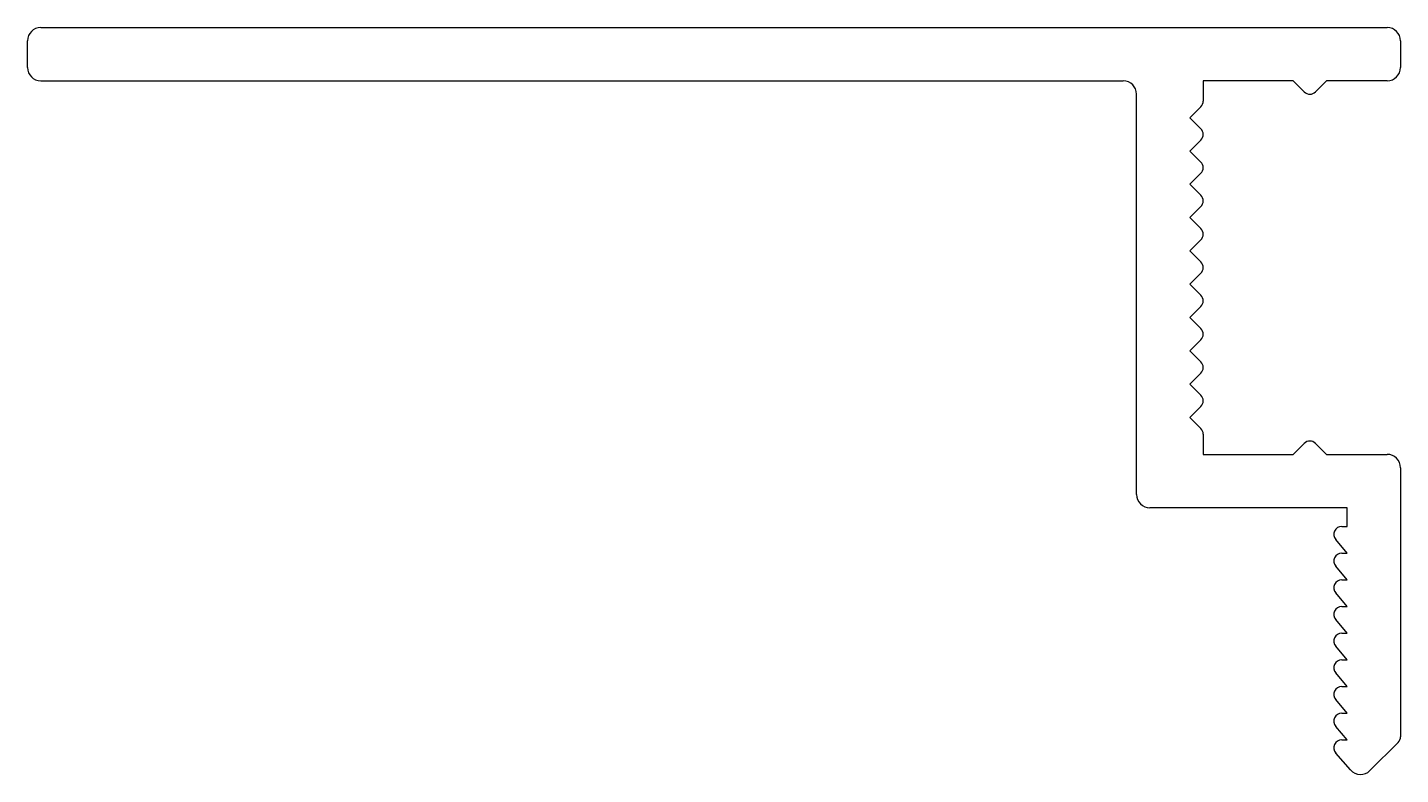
# Model space of a CAD drawing. Extents: x 1782.4 to 1833.9, y 1302.4 to 1330.4.
import ezdxf

# ---------------------------------------------------------------- set-up
doc = ezdxf.new("R2010")
doc.units = 0
doc.layers.get('0').update_dxf_attribs({"linetype": 'CONTINUOUS'})

msp = doc.modelspace()

# ---------------------------------------------------------------- linework, layer by layer
for p, q in [((1782.877, 1330.369), (1833.377, 1330.369)), ((1782.377, 1328.869), (1782.377, 1329.869)), ((1833.877, 1329.869), (1833.877, 1328.869)), ((1782.877, 1328.369), (1823.477, 1328.369)), ((1826.477, 1328.369), (1826.477, 1327.612)), ((1829.853, 1328.369), (1826.477, 1328.369)), ((1830.265, 1327.957), (1829.853, 1328.369)), ((1831.102, 1328.369), (1830.69, 1327.957)), ((1833.377, 1328.369), (1831.102, 1328.369)), ((1823.977, 1312.869), (1823.977, 1327.869)), ((1826.39, 1327.4), (1825.977, 1326.988)), ((1825.977, 1326.988), (1826.39, 1326.575)), ((1826.39, 1326.151), (1825.977, 1325.739)), ((1825.977, 1325.739), (1826.39, 1325.327)), ((1826.39, 1324.903), (1825.977, 1324.491)), ((1825.977, 1324.491), (1826.39, 1324.078)), ((1826.39, 1323.654), (1825.977, 1323.242)), ((1825.977, 1323.242), (1826.39, 1322.83)), ((1826.39, 1322.406), (1825.977, 1321.994)), ((1825.977, 1321.994), (1826.39, 1321.581)), ((1826.39, 1321.157), (1825.977, 1320.745)), ((1825.977, 1320.745), (1826.39, 1320.333)), ((1826.39, 1319.909), (1825.977, 1319.496)), ((1825.977, 1319.496), (1826.39, 1319.084)), ((1826.39, 1318.66), (1825.977, 1318.248)), ((1825.977, 1318.248), (1826.39, 1317.836)), ((1826.39, 1317.412), (1825.977, 1316.999)), ((1825.977, 1316.999), (1826.39, 1316.587)), ((1826.39, 1316.163), (1825.977, 1315.751)), ((1825.977, 1315.751), (1826.39, 1315.339)), ((1826.477, 1315.127), (1826.477, 1314.369)), ((1826.477, 1314.369), (1829.853, 1314.369)), ((1829.853, 1314.369), (1830.265, 1314.781)), ((1830.69, 1314.781), (1831.102, 1314.369)), ((1831.102, 1314.369), (1833.377, 1314.369)), ((1833.877, 1313.869), (1833.877, 1303.786)), ((1831.877, 1312.369), (1824.477, 1312.369)), ((1831.877, 1311.669), (1831.877, 1312.369)), ((1831.677, 1311.669), (1831.877, 1311.669)), ((1831.877, 1310.669), (1831.449, 1311.175)), ((1831.877, 1309.669), (1831.449, 1310.175)), ((1831.677, 1310.669), (1831.877, 1310.669)), ((1831.677, 1309.669), (1831.877, 1309.669)), ((1831.877, 1308.669), (1831.449, 1309.175)), ((1831.677, 1308.669), (1831.877, 1308.669)), ((1831.877, 1307.669), (1831.449, 1308.175)), ((1831.677, 1307.669), (1831.877, 1307.669)), ((1831.877, 1306.669), (1831.449, 1307.175)), ((1831.677, 1306.669), (1831.877, 1306.669)), ((1831.877, 1305.669), (1831.449, 1306.175)), ((1831.677, 1305.669), (1831.877, 1305.669)), ((1831.877, 1304.669), (1831.449, 1305.175)), ((1831.677, 1304.669), (1831.877, 1304.669)), ((1831.877, 1303.669), (1831.449, 1304.175)), ((1831.677, 1303.669), (1831.877, 1303.669)), ((1833.79, 1303.574), (1832.731, 1302.516)), ((1832, 1302.541), (1831.451, 1303.172))]:
    msp.add_line(p, q)
for centre, radius, start, end in [((1782.877, 1329.869), 0.5, 90, 180), ((1833.377, 1329.869), 0.5, 0, 90), ((1782.877, 1328.869), 0.5, 180, 270), ((1833.377, 1328.869), 0.5, 270, 360), ((1823.477, 1327.869), 0.5, 0, 90), ((1830.477, 1328.169), 0.3, 225, 315), ((1826.177, 1327.612), 0.3, 315, 0), ((1826.177, 1326.363), 0.3, 315, 45), ((1826.177, 1325.115), 0.3, 315, 45), ((1826.177, 1323.866), 0.3, 315, 45), ((1826.177, 1322.618), 0.3, 315, 45), ((1826.177, 1321.369), 0.3, 315, 45), ((1826.177, 1320.121), 0.3, 315, 45), ((1826.177, 1318.872), 0.3, 315, 45), ((1826.177, 1317.624), 0.3, 315, 45), ((1826.177, 1316.375), 0.3, 315, 45), ((1826.177, 1315.127), 0.3, 0, 45), ((1830.477, 1314.569), 0.3, 45, 135), ((1833.377, 1313.869), 0.5, 0, 90), ((1824.477, 1312.869), 0.5, 180, 270), ((1831.677, 1311.369), 0.3, 90, 220.2811), ((1831.677, 1310.369), 0.3, 90, 220.2811), ((1831.677, 1309.369), 0.3, 90, 220.2811), ((1831.677, 1308.369), 0.3, 90, 220.2811), ((1831.677, 1307.369), 0.3, 90, 220.2811), ((1831.677, 1306.369), 0.3, 90, 220.2811), ((1831.677, 1305.369), 0.3, 90, 220.2811), ((1831.677, 1304.369), 0.3, 90, 220.2811), ((1831.677, 1303.369), 0.3, 90, 221.0183), ((1833.577, 1303.786), 0.3, 315, 0), ((1832.377, 1302.869), 0.5, 221.0183, 315)]:
    msp.add_arc(centre, radius, start, end)

doc.saveas('drawing.dxf')
